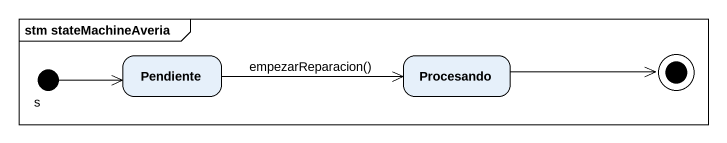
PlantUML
@startuml
mainframe stm stateMachineAveria
hide empty description
state s <<start>>
state Pendiente
state Procesando
s -right-> Pendiente
Pendiente -right-> Procesando : empezarReparacion()
Procesando -right-> [*]
@enduml
